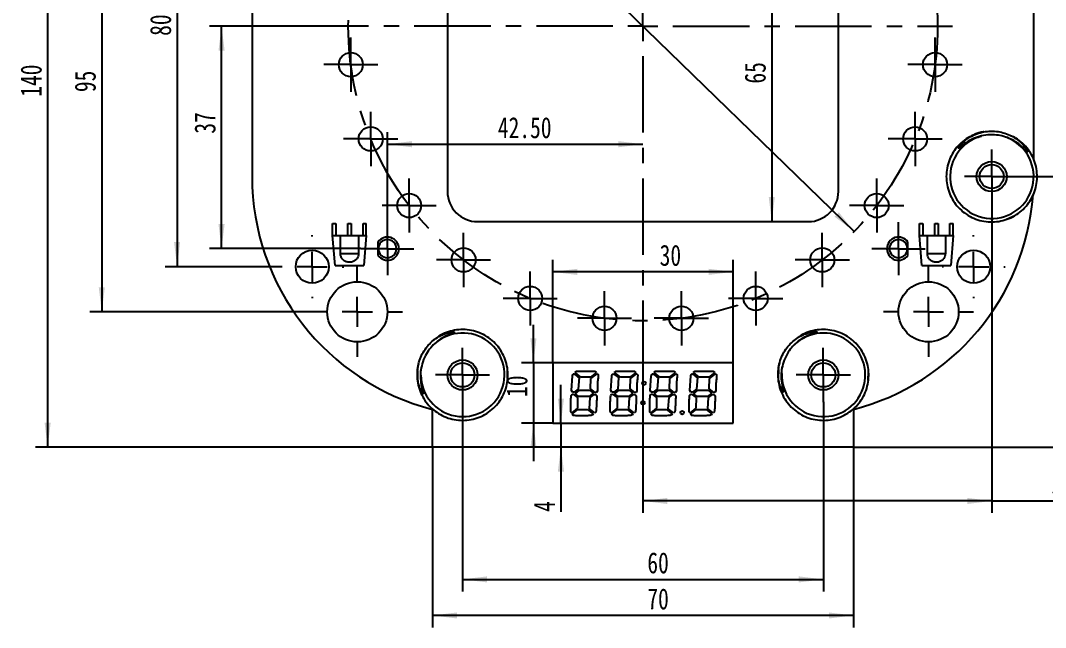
# Model space of a CAD drawing. Header units: millimetres. Extents: x 516 to 842, y 115 to 453.
# Drawn here: x 515.7 to 686.2, y 115 to 215.9 of the extents above; entities that cross this region are included whole.
import ezdxf

# ---------------------------------------------------------------- set-up
doc = ezdxf.new("R2010")
doc.units = ezdxf.units.MM
doc.linetypes.add('CENTERX2', pattern=[20.32, 12.7, -2.54, 2.54, -2.54])
doc.layers.add('中心线层', color=1, linetype='CENTERX2', lineweight=25)
doc.layers.add('标注层', color=150, linetype='Continuous', lineweight=25)
doc.styles.add('SLDTEXTSTYLE2', font='hyswlongfangsong.ttf')
doc.dimstyles.new('SLDDIMSTYLE0', dxfattribs={"dimtxt": 3.5, "dimasz": 4.08, "dimexe": 0, "dimexo": 0.0625, "dimgap": 0.875, "dimtad": 2, "dimrnd": 1e-09, "dimzin": 12, "dimdsep": 46, "dimtxsty": 'SLDTEXTSTYLE2', "dimsah": 1, "dimcen": 0, "dimadec": 0, "dimazin": 3, "dimtfac": 1, "dimtmove": 0, "dimatfit": 3, "dimfxl": 0, "dimfrac": 2, "dimtolj": 1, "dimtzin": 12, "dimarcsym": 0})
doc.dimstyles.new('SLDDIMSTYLE1', dxfattribs={"dimtxt": 3.5, "dimasz": 4.08, "dimexe": 0, "dimexo": 0.0625, "dimgap": 0.875, "dimtad": 2, "dimrnd": 1e-09, "dimzin": 12, "dimdsep": 46, "dimtxsty": 'SLDTEXTSTYLE2', "dimsah": 1, "dimcen": 0.09, "dimadec": 0, "dimazin": 3, "dimtfac": 1, "dimtofl": 0, "dimtmove": 0, "dimatfit": 3, "dimfxl": 0, "dimfrac": 2, "dimtolj": 1, "dimtzin": 12, "dimarcsym": 0})
doc.dimstyles.new('SLDDIMSTYLE2', dxfattribs={"dimtxt": 3.5, "dimasz": 4.08, "dimexe": 0, "dimexo": 0.0625, "dimgap": 0.875, "dimtad": 2, "dimrnd": 1e-09, "dimzin": 12, "dimdsep": 46, "dimtxsty": 'SLDTEXTSTYLE2', "dimsah": 1, "dimcen": 0.09, "dimadec": 0, "dimazin": 3, "dimtfac": 1, "dimtmove": 0, "dimatfit": 0, "dimfxl": 0, "dimfrac": 2, "dimtolj": 1, "dimtzin": 12, "dimarcsym": 0})
doc.dimstyles.new('SLDDIMSTYLE6', dxfattribs={"dimtxt": 3.5, "dimasz": 4.08, "dimexe": 0, "dimexo": 0.0625, "dimgap": 0.875, "dimtad": 2, "dimrnd": 1e-09, "dimzin": 4, "dimdsep": 46, "dimtxsty": 'SLDTEXTSTYLE2', "dimsah": 1, "dimcen": 0.09, "dimadec": 0, "dimazin": 1, "dimtfac": 1, "dimtofl": 0, "dimtmove": 0, "dimatfit": 3, "dimfxl": 0, "dimfrac": 2, "dimtolj": 1, "dimtzin": 12, "dimarcsym": 0})

# ---------------------------------------------------------------- blocks, each defined once
blk = doc.blocks.new('_D')
at = {"layer": '标注层'}
blk.add_line((584.06, 249.14), (654.35, 180.85), dxfattribs=at)
for points in [[(584.06, 249.14), (586.63, 245.93), (587.34, 246.66)], [(654.35, 180.85), (651.78, 184.06), (651.07, 183.33)]]:
    blk.add_solid(points, dxfattribs=at)
at = {"layer": '标注层', "char_height": 3.5, "attachment_point": 1, "rotation": 315.8322, "style": 'SLDTEXTSTYLE2'}
for s, insert in [('%%c', (601.23, 238.75)), ('98', (604.17, 235.87))]:
    blk.add_mtext(s, dxfattribs=dict(at, insert=insert))
blk = doc.blocks.new('_D_2')
at = {"layer": '标注层'}
blk.add_line((640.63, 247.5), (640.63, 182.5), dxfattribs=at)
for points in [[(640.63, 247.5), (640.13, 243.42), (641.14, 243.42)], [(640.63, 182.5), (641.14, 186.58), (640.13, 186.58)]]:
    blk.add_solid(points, dxfattribs=at)
at = {"layer": '标注层', "insert": (636.12, 205.45), "char_height": 3.5, "attachment_point": 1, "rotation": 90, "style": 'SLDTEXTSTYLE2'}
blk.add_mtext('65', dxfattribs=at)
blk = doc.blocks.new('_D_4')
at = {"layer": '标注层'}
for p, q in [((604.21, 285), (518.21, 285)), ((520.21, 285), (520.21, 145)), ((584.21, 145), (518.21, 145))]:
    blk.add_line(p, q, dxfattribs=at)
for points in [[(520.21, 285), (519.7, 280.92), (520.72, 280.92)], [(520.21, 145), (520.72, 149.08), (519.7, 149.08)]]:
    blk.add_solid(points, dxfattribs=at)
at = {"layer": '标注层', "insert": (515.7, 203.26), "char_height": 3.5, "attachment_point": 1, "rotation": 90, "style": 'SLDTEXTSTYLE2'}
blk.add_mtext('140', dxfattribs=at)
blk = doc.blocks.new('_D_11')
at = {"layer": '标注层'}
for p, q in [((564.21, 262.5), (527.21, 262.5)), ((529.21, 262.5), (529.21, 167.5)), ((564.21, 167.5), (527.21, 167.5))]:
    blk.add_line(p, q, dxfattribs=at)
for points in [[(529.21, 262.5), (528.71, 258.42), (529.72, 258.42)], [(529.21, 167.5), (529.72, 171.58), (528.71, 171.58)]]:
    blk.add_solid(points, dxfattribs=at)
at = {"layer": '标注层', "insert": (524.7, 204.03), "char_height": 3.5, "attachment_point": 1, "rotation": 90, "style": 'SLDTEXTSTYLE2'}
blk.add_mtext('95', dxfattribs=at)
blk = doc.blocks.new('_D_13')
at = {"layer": '标注层'}
for p, q in [((558.96, 255), (539.74, 255)), ((541.74, 255), (541.74, 175)), ((558.96, 175), (539.74, 175))]:
    blk.add_line(p, q, dxfattribs=at)
for points in [[(541.74, 255), (541.23, 250.92), (542.24, 250.92)], [(541.74, 175), (542.24, 179.08), (541.23, 179.08)]]:
    blk.add_solid(points, dxfattribs=at)
at = {"layer": '标注层', "insert": (537.23, 213.39), "char_height": 3.5, "attachment_point": 1, "rotation": 90, "style": 'SLDTEXTSTYLE2'}
blk.add_mtext('80', dxfattribs=at)
blk = doc.blocks.new('_D_14')
at = {"layer": '标注层'}
for p, q in [((589.21, 152.5), (589.21, 121)), ((649.21, 152.5), (649.21, 121)), ((589.21, 123), (649.21, 123))]:
    blk.add_line(p, q, dxfattribs=at)
for points in [[(589.21, 123), (593.29, 122.49), (593.29, 123.5)], [(649.21, 123), (645.13, 123.5), (645.13, 122.49)]]:
    blk.add_solid(points, dxfattribs=at)
at = {"layer": '标注层', "insert": (619.94, 127.51), "char_height": 3.5, "attachment_point": 1, "style": 'SLDTEXTSTYLE2'}
blk.add_mtext('60', dxfattribs=at)
blk = doc.blocks.new('_D_15')
at = {"layer": '标注层'}
for p, q in [((584.21, 145), (584.21, 115)), ((654.21, 145), (654.21, 115)), ((654.21, 117), (584.21, 117))]:
    blk.add_line(p, q, dxfattribs=at)
for points in [[(584.21, 117), (588.29, 116.49), (588.29, 117.5)], [(654.21, 117), (650.13, 117.5), (650.13, 116.49)]]:
    blk.add_solid(points, dxfattribs=at)
at = {"layer": '标注层', "insert": (619.94, 121.51), "char_height": 3.5, "attachment_point": 1, "style": 'SLDTEXTSTYLE2'}
blk.add_mtext('70', dxfattribs=at)
blk = doc.blocks.new('_D_16')
at = {"layer": '标注层'}
for p, q in [((681.71, 190), (701.47, 190)), ((699.47, 190), (699.47, 145)), ((654.21, 145), (701.47, 145))]:
    blk.add_line(p, q, dxfattribs=at)
for points in [[(699.47, 190), (698.96, 185.92), (699.98, 185.92)], [(699.47, 145), (699.98, 149.08), (698.96, 149.08)]]:
    blk.add_solid(points, dxfattribs=at)
at = {"layer": '标注层', "insert": (694.96, 165.35), "char_height": 3.5, "attachment_point": 1, "rotation": 90, "style": 'SLDTEXTSTYLE2'}
blk.add_mtext('45', dxfattribs=at)
blk = doc.blocks.new('_D_17')
at = {"layer": '标注层'}
for p, q in [((677.21, 185.5), (677.21, 134.04)), ((619.21, 163.5), (619.21, 134.04)), ((677.21, 136.04), (619.21, 136.04)), ((677.21, 136.04), (690.24, 136.04))]:
    blk.add_line(p, q, dxfattribs=at)
for points in [[(619.21, 136.04), (623.29, 135.53), (623.29, 136.55)], [(677.21, 136.04), (673.13, 136.55), (673.13, 135.53)]]:
    blk.add_solid(points, dxfattribs=at)
at = {"layer": '标注层', "insert": (687.17, 140.55), "char_height": 3.5, "attachment_point": 1, "style": 'SLDTEXTSTYLE2'}
blk.add_mtext('58', dxfattribs=at)
blk = doc.blocks.new('_D_18')
at = {"layer": '标注层'}
for p, q in [((604.21, 159), (604.21, 176.14)), ((634.21, 159), (634.21, 176.14)), ((634.21, 174.14), (604.21, 174.14))]:
    blk.add_line(p, q, dxfattribs=at)
for points in [[(604.21, 174.14), (608.29, 173.63), (608.29, 174.65)], [(634.21, 174.14), (630.13, 174.65), (630.13, 173.63)]]:
    blk.add_solid(points, dxfattribs=at)
at = {"layer": '标注层', "insert": (621.99, 178.65), "char_height": 3.5, "attachment_point": 1, "style": 'SLDTEXTSTYLE2'}
blk.add_mtext('30', dxfattribs=at)
blk = doc.blocks.new('_D_19')
at = {"layer": '标注层'}
for p, q in [((600.99, 159), (600.99, 165.35)), ((604.21, 159), (598.99, 159)), ((600.99, 159), (600.99, 149)), ((604.21, 149), (598.99, 149)), ((600.99, 149), (600.99, 142.65))]:
    blk.add_line(p, q, dxfattribs=at)
for points in [[(600.99, 159), (601.5, 163.08), (600.49, 163.08)], [(600.99, 149), (600.49, 144.92), (601.5, 144.92)]]:
    blk.add_solid(points, dxfattribs=at)
at = {"layer": '标注层', "insert": (596.48, 153.34), "char_height": 3.5, "attachment_point": 1, "rotation": 90, "style": 'SLDTEXTSTYLE2'}
blk.add_mtext('10', dxfattribs=at)
blk = doc.blocks.new('_D_20')
at = {"layer": '标注层'}
for p, q in [((605.57, 149), (605.57, 155.35)), ((605.57, 149), (605.57, 145)), ((605.57, 145), (605.57, 134.23))]:
    blk.add_line(p, q, dxfattribs=at)
for points in [[(605.57, 149), (606.08, 153.08), (605.06, 153.08)], [(605.57, 145), (605.06, 140.92), (606.08, 140.92)]]:
    blk.add_solid(points, dxfattribs=at)
at = {"layer": '标注层', "insert": (601.06, 134.23), "char_height": 3.5, "attachment_point": 1, "rotation": 90, "style": 'SLDTEXTSTYLE2'}
blk.add_mtext('4', dxfattribs=at)
blk = doc.blocks.new('_D_21')
at = {"layer": '标注层'}
for p, q in [((576.71, 182.42), (576.71, 197.37)), ((576.71, 195.37), (619.21, 195.37))]:
    blk.add_line(p, q, dxfattribs=at)
for points in [[(576.71, 195.37), (580.79, 194.86), (580.79, 195.88)], [(619.21, 195.37), (615.13, 195.88), (615.13, 194.86)]]:
    blk.add_solid(points, dxfattribs=at)
at = {"layer": '标注层', "insert": (595.08, 199.88), "char_height": 3.5, "attachment_point": 1, "style": 'SLDTEXTSTYLE2'}
blk.add_mtext('42.50', dxfattribs=at)
blk = doc.blocks.new('_D_22')
at = {"layer": '标注层'}
for p, q in [((567.71, 215), (547.13, 215)), ((549.13, 178), (549.13, 215)), ((572.28, 178), (547.13, 178))]:
    blk.add_line(p, q, dxfattribs=at)
for points in [[(549.13, 215), (548.62, 210.92), (549.64, 210.92)], [(549.13, 178), (549.64, 182.08), (548.62, 182.08)]]:
    blk.add_solid(points, dxfattribs=at)
at = {"layer": '标注层', "insert": (544.62, 197.12), "char_height": 3.5, "attachment_point": 1, "rotation": 90, "style": 'SLDTEXTSTYLE2'}
blk.add_mtext('37', dxfattribs=at)
blk = doc.blocks.new('SW_CENTERMARKSYMBOL_1')
at = {"layer": '中心线层', "color": 0}
for p, q in [((0, 5), (0, 7.5)), ((0, 0), (0, 2.5)), ((-5, 0), (-7.5, 0)), ((0, 0), (-2.5, 0)), ((0, 0), (0, -2.5)), ((0, 0), (2.5, 0)), ((5, 0), (7.5, 0)), ((0, -5), (0, -7.5))]:
    blk.add_line(p, q, dxfattribs=at)
blk = doc.blocks.new('SW_CENTERMARKSYMBOL_4')
at = {"layer": '中心线层', "color": 0}
for p, q in [((0, 5), (0, 7.5)), ((0, 0), (0, 2.5)), ((-5, 0), (-7.5, 0)), ((0, 0), (-2.5, 0)), ((0, 0), (0, -2.5)), ((0, 0), (2.5, 0)), ((5, 0), (7.5, 0)), ((0, -5), (0, -7.5))]:
    blk.add_line(p, q, dxfattribs=at)
blk = doc.blocks.new('SW_CENTERMARKSYMBOL_12')
at = {"layer": '中心线层', "color": 0}
for p, q in [((0, 2.5), (0, 4.5)), ((0, 0), (0, 2.5)), ((-2.5, 0), (-4.5, 0)), ((0, 0), (-2.5, 0)), ((0, 0), (0, -2.5)), ((0, 0), (2.5, 0)), ((2.5, 0), (4.5, 0)), ((0, -2.5), (0, -4.5))]:
    blk.add_line(p, q, dxfattribs=at)
blk = doc.blocks.new('SW_CENTERMARKSYMBOL_13')
at = {"layer": '中心线层', "color": 0}
for p, q in [((0, 2.5), (0, 4.5)), ((0, 0), (0, 2.5)), ((-2.5, 0), (-4.5, 0)), ((0, 0), (-2.5, 0)), ((0, 0), (0, -2.5)), ((0, 0), (2.5, 0)), ((2.5, 0), (4.5, 0)), ((0, -2.5), (0, -4.5))]:
    blk.add_line(p, q, dxfattribs=at)
blk = doc.blocks.new('SW_CENTERMARKSYMBOL_14')
at = {"layer": '中心线层', "color": 0}
for p, q in [((0, 2.5), (0, 4.5)), ((0, 0), (0, 2.5)), ((-2.5, 0), (-4.5, 0)), ((0, 0), (-2.5, 0)), ((0, 0), (0, -2.5)), ((0, 0), (2.5, 0)), ((2.5, 0), (4.5, 0)), ((0, -2.5), (0, -4.5))]:
    blk.add_line(p, q, dxfattribs=at)
blk = doc.blocks.new('SW_CENTERMARKSYMBOL_15')
at = {"layer": '中心线层', "color": 0}
for p, q in [((0, 2.5), (0, 4.5)), ((0, 0), (0, 2.5)), ((-2.5, 0), (-4.5, 0)), ((0, 0), (-2.5, 0)), ((0, 0), (0, -2.5)), ((0, 0), (2.5, 0)), ((2.5, 0), (4.5, 0)), ((0, -2.5), (0, -4.5))]:
    blk.add_line(p, q, dxfattribs=at)
blk = doc.blocks.new('SW_CENTERMARKSYMBOL_16')
at = {"layer": '中心线层', "color": 0}
for p, q in [((0, 2.5), (0, 4.5)), ((0, 0), (0, 2.5)), ((-2.5, 0), (-4.5, 0)), ((0, 0), (-2.5, 0)), ((0, 0), (0, -2.5)), ((0, 0), (2.5, 0)), ((2.5, 0), (4.5, 0)), ((0, -2.5), (0, -4.5))]:
    blk.add_line(p, q, dxfattribs=at)
blk = doc.blocks.new('SW_CENTERMARKSYMBOL_17')
at = {"layer": '中心线层', "color": 0}
for p, q in [((0, 2.5), (0, 4.5)), ((0, 0), (0, 2.5)), ((-2.5, 0), (-4.5, 0)), ((0, 0), (-2.5, 0)), ((0, 0), (0, -2.5)), ((0, 0), (2.5, 0)), ((2.5, 0), (4.5, 0)), ((0, -2.5), (0, -4.5))]:
    blk.add_line(p, q, dxfattribs=at)
blk = doc.blocks.new('SW_CENTERMARKSYMBOL_18')
at = {"layer": '中心线层', "color": 0}
for p, q in [((0, 2.5), (0, 4.5)), ((0, 0), (0, 2.5)), ((-2.5, 0), (-4.5, 0)), ((0, 0), (-2.5, 0)), ((0, 0), (0, -2.5)), ((0, 0), (2.5, 0)), ((2.5, 0), (4.5, 0)), ((0, -2.5), (0, -4.5))]:
    blk.add_line(p, q, dxfattribs=at)
blk = doc.blocks.new('SW_CENTERMARKSYMBOL_19')
at = {"layer": '中心线层', "color": 0}
for p, q in [((0, 2.5), (0, 4.5)), ((0, 0), (0, 2.5)), ((-2.5, 0), (-4.5, 0)), ((0, 0), (-2.5, 0)), ((0, 0), (0, -2.5)), ((0, 0), (2.5, 0)), ((2.5, 0), (4.5, 0)), ((0, -2.5), (0, -4.5))]:
    blk.add_line(p, q, dxfattribs=at)
blk = doc.blocks.new('SW_CENTERMARKSYMBOL_20')
at = {"layer": '中心线层', "color": 0}
for p, q in [((0, 2.5), (0, 4.5)), ((0, 0), (0, 2.5)), ((-2.5, 0), (-4.5, 0)), ((0, 0), (-2.5, 0)), ((0, 0), (0, -2.5)), ((0, 0), (2.5, 0)), ((2.5, 0), (4.5, 0)), ((0, -2.5), (0, -4.5))]:
    blk.add_line(p, q, dxfattribs=at)
blk = doc.blocks.new('SW_CENTERMARKSYMBOL_21')
at = {"layer": '中心线层', "color": 0}
for p, q in [((0, 2.5), (0, 4.5)), ((0, 0), (0, 2.5)), ((-2.5, 0), (-4.5, 0)), ((0, 0), (-2.5, 0)), ((0, 0), (0, -2.5)), ((0, 0), (2.5, 0)), ((2.5, 0), (4.5, 0)), ((0, -2.5), (0, -4.5))]:
    blk.add_line(p, q, dxfattribs=at)
blk = doc.blocks.new('SW_CENTERMARKSYMBOL_22')
at = {"layer": '中心线层', "color": 0}
for p, q in [((0, 2.5), (0, 4.5)), ((0, 0), (0, 2.5)), ((-2.5, 0), (-4.5, 0)), ((0, 0), (-2.5, 0)), ((0, 0), (0, -2.5)), ((0, 0), (2.5, 0)), ((2.5, 0), (4.5, 0)), ((0, -2.5), (0, -4.5))]:
    blk.add_line(p, q, dxfattribs=at)
blk = doc.blocks.new('SW_CENTERMARKSYMBOL_23')
at = {"layer": '中心线层', "color": 0}
for p, q in [((0, 2.5), (0, 4.5)), ((0, 0), (0, 2.5)), ((-2.5, 0), (-4.5, 0)), ((0, 0), (-2.5, 0)), ((0, 0), (0, -2.5)), ((0, 0), (2.5, 0)), ((2.5, 0), (4.5, 0)), ((0, -2.5), (0, -4.5))]:
    blk.add_line(p, q, dxfattribs=at)
blk = doc.blocks.new('SW_CENTERMARKSYMBOL_30')
at = {"layer": '中心线层', "color": 0}
for p, q in [((0, 5), (0, 5.25)), ((0, 0), (0, 2.5)), ((-5, 0), (-5.25, 0)), ((0, 0), (-2.5, 0)), ((0, 0), (0, -2.5)), ((0, 0), (2.5, 0)), ((5, 0), (5.25, 0)), ((0, -5), (0, -5.25))]:
    blk.add_line(p, q, dxfattribs=at)
blk = doc.blocks.new('SW_CENTERMARKSYMBOL_31')
at = {"layer": '中心线层', "color": 0}
for p, q in [((0, 5), (0, 5.25)), ((0, 0), (0, 2.5)), ((-5, 0), (-5.25, 0)), ((0, 0), (-2.5, 0)), ((0, 0), (0, -2.5)), ((0, 0), (2.5, 0)), ((5, 0), (5.25, 0)), ((0, -5), (0, -5.25))]:
    blk.add_line(p, q, dxfattribs=at)
blk = doc.blocks.new('SW_CENTERMARKSYMBOL_33')
at = {"layer": '中心线层', "color": 0}
for p, q in [((0, 2.5), (0, 4.5)), ((0, 0), (0, 2.5)), ((-2.5, 0), (-4.5, 0)), ((0, 0), (-2.5, 0)), ((0, 0), (0, -2.5)), ((0, 0), (2.5, 0)), ((2.5, 0), (4.5, 0)), ((0, -2.5), (0, -4.5))]:
    blk.add_line(p, q, dxfattribs=at)
blk = doc.blocks.new('SW_CENTERMARKSYMBOL_34')
at = {"layer": '中心线层', "color": 0}
for p, q in [((0, 2.5), (0, 4.5)), ((0, 0), (0, 2.5)), ((-2.5, 0), (-4.5, 0)), ((0, 0), (-2.5, 0)), ((0, 0), (0, -2.5)), ((0, 0), (2.5, 0)), ((2.5, 0), (4.5, 0)), ((0, -2.5), (0, -4.5))]:
    blk.add_line(p, q, dxfattribs=at)
blk = doc.blocks.new('SW_CENTERMARKSYMBOL_35')
at = {"layer": '中心线层', "color": 0}
for p, q in [((0, 2.5), (0, 4.5)), ((0, 0), (0, 2.5)), ((-2.5, 0), (-4.5, 0)), ((0, 0), (-2.5, 0)), ((0, 0), (0, -2.5)), ((0, 0), (2.5, 0)), ((2.5, 0), (4.5, 0)), ((0, -2.5), (0, -4.5))]:
    blk.add_line(p, q, dxfattribs=at)
blk = doc.blocks.new('SW_CENTERMARKSYMBOL_36')
at = {"layer": '中心线层', "color": 0}
for p, q in [((0, 5), (0, 51.5)), ((0, 0), (0, 2.5)), ((-5, 0), (-51.5, 0)), ((0, 0), (-2.5, 0)), ((0, 0), (0, -2.5)), ((0, 0), (2.5, 0)), ((5, 0), (51.5, 0)), ((0, -5), (0, -51.5))]:
    blk.add_line(p, q, dxfattribs=at)
blk = doc.blocks.new('SW_CENTERMARKSYMBOL_37')
at = {"layer": '中心线层', "color": 0}
for p, q in [((0, 2.5), (0, 4.425)), ((0, 0), (0, 2.5)), ((-2.5, 0), (-4.425, 0)), ((0, 0), (-2.5, 0)), ((0, 0), (0, -2.5)), ((0, 0), (2.5, 0)), ((2.5, 0), (4.425, 0)), ((0, -2.5), (0, -4.425))]:
    blk.add_line(p, q, dxfattribs=at)
blk = doc.blocks.new('SW_CENTERMARKSYMBOL_38')
at = {"layer": '中心线层', "color": 0}
for p, q in [((0, 2.5), (0, 4.425)), ((0, 0), (0, 2.5)), ((-2.5, 0), (-4.425, 0)), ((0, 0), (-2.5, 0)), ((0, 0), (0, -2.5)), ((0, 0), (2.5, 0)), ((2.5, 0), (4.425, 0)), ((0, -2.5), (0, -4.425))]:
    blk.add_line(p, q, dxfattribs=at)

msp = doc.modelspace()

# ---------------------------------------------------------------- linework, layer by layer
at = {"color": 7, "linetype": 'Continuous', "lineweight": 25}
for p, q in [((586.707, 242.496), (586.707, 187.496)), ((651.707, 187.496), (651.707, 242.496)), ((554.207, 239.996), (554.207, 189.996)), ((684.207, 192.792), (684.207, 239.996)), ((675.052, 197.212), (674.873, 197.17)), ((591.707, 182.496), (646.707, 182.496)), ((679.684, 182.885), (681.044, 183.517)), ((567.607, 180.196), (567.607, 182.196)), ((567.607, 182.196), (568.157, 182.196)), ((568.157, 182.196), (568.157, 180.196)), ((570.132, 182.196), (570.682, 182.196)), ((570.132, 180.196), (570.132, 182.196)), ((570.682, 182.196), (570.682, 180.196)), ((572.657, 180.196), (572.657, 182.196)), ((572.657, 182.196), (573.207, 182.196)), ((573.207, 180.196), (573.207, 182.196)), ((665.207, 180.196), (665.207, 182.196)), ((665.207, 182.196), (665.757, 182.196)), ((665.757, 182.196), (665.757, 180.196)), ((667.732, 182.196), (668.282, 182.196)), ((667.732, 180.196), (667.732, 182.196)), ((668.282, 182.196), (668.282, 180.196)), ((670.257, 180.196), (670.257, 182.196)), ((670.257, 182.196), (670.807, 182.196)), ((670.807, 180.196), (670.807, 182.196)), ((568.007, 175.196), (567.607, 180.196)), ((567.607, 180.196), (568.907, 180.196)), ((568.907, 177.196), (568.907, 180.196)), ((568.907, 180.196), (571.907, 180.196)), ((571.907, 180.196), (571.907, 177.196)), ((571.907, 180.196), (573.207, 180.196)), ((573.207, 180.196), (572.807, 175.196)), ((575.132, 179.103), (575.132, 176.889)), ((663.282, 176.889), (663.282, 179.103)), ((665.607, 175.196), (665.207, 180.196)), ((665.207, 180.196), (666.507, 180.196)), ((666.507, 177.196), (666.507, 180.196)), ((666.507, 180.196), (669.507, 180.196)), ((669.507, 180.196), (669.507, 177.196)), ((669.507, 180.196), (670.807, 180.196)), ((670.807, 180.196), (670.407, 175.196)), ((568.007, 175.196), (572.807, 175.196)), ((665.607, 175.196), (670.407, 175.196)), ((604.207, 158.996), (604.207, 148.996)), ((634.207, 158.996), (604.207, 158.996)), ((634.207, 148.996), (634.207, 158.996)), ((581.736, 157.944), (581.702, 157.763)), ((581.702, 157.607), (581.73, 156.108)), ((596.712, 156.384), (596.685, 157.884)), ((607.313, 154.418), (607.476, 156.844)), ((607.826, 157.116), (608.343, 156.741)), ((607.94, 157.377), (608, 157.522)), ((608.888, 156.62), (607.94, 157.377)), ((608.571, 157.651), (610.961, 157.651)), ((611.44, 157.373), (610.471, 156.62)), ((610.568, 156.431), (611.589, 157.187)), ((611.371, 157.506), (611.44, 157.373)), ((611.589, 157.187), (611.651, 157.16)), ((613.875, 154.418), (614.038, 156.844)), ((614.388, 157.116), (614.905, 156.741)), ((614.502, 157.377), (614.562, 157.522)), ((615.45, 156.62), (614.502, 157.377)), ((615.133, 157.651), (617.523, 157.651)), ((618.002, 157.373), (617.033, 156.62)), ((617.13, 156.431), (618.15, 157.187)), ((617.933, 157.506), (618.002, 157.373)), ((618.15, 157.187), (618.213, 157.16)), ((620.437, 154.418), (620.6, 156.844)), ((620.95, 157.116), (621.467, 156.741)), ((621.064, 157.377), (621.124, 157.522)), ((622.012, 156.62), (621.064, 157.377)), ((621.695, 157.651), (624.085, 157.651)), ((624.564, 157.373), (623.595, 156.62)), ((623.692, 156.431), (624.712, 157.187)), ((624.495, 157.506), (624.564, 157.373)), ((624.712, 157.187), (624.775, 157.16)), ((626.999, 154.418), (627.162, 156.844)), ((627.512, 157.116), (628.029, 156.741)), ((627.626, 157.377), (627.686, 157.522)), ((628.574, 156.62), (627.626, 157.377)), ((628.256, 157.651), (630.647, 157.651)), ((631.126, 157.373), (630.157, 156.62)), ((630.254, 156.431), (631.274, 157.187)), ((631.057, 157.506), (631.126, 157.373)), ((631.274, 157.187), (631.337, 157.16)), ((641.732, 157.907), (641.7, 156.407)), ((641.78, 158.242), (641.739, 158.063)), ((656.682, 156.085), (656.714, 157.584)), ((608.343, 156.741), (608.603, 156.546)), ((608.603, 156.546), (608.448, 154.651)), ((610.471, 156.62), (608.888, 156.62)), ((610.512, 154.674), (610.568, 156.431)), ((611.647, 155.593), (611.647, 154.342)), ((614.905, 156.741), (615.165, 156.546)), ((615.165, 156.546), (615.01, 154.651)), ((617.033, 156.62), (615.45, 156.62)), ((617.074, 154.674), (617.13, 156.431)), ((618.209, 155.593), (618.209, 154.342)), ((621.467, 156.741), (621.727, 156.546)), ((621.727, 156.546), (621.572, 154.651)), ((623.595, 156.62), (622.012, 156.62)), ((623.636, 154.674), (623.692, 156.431)), ((624.77, 155.593), (624.77, 154.342)), ((628.029, 156.741), (628.289, 156.546)), ((628.289, 156.546), (628.134, 154.651)), ((630.157, 156.62), (628.574, 156.62)), ((630.197, 154.674), (630.254, 156.431)), ((631.332, 155.593), (631.332, 154.342)), ((607.284, 153.552), (607.425, 153.792)), ((607.478, 154.113), (607.313, 154.418)), ((607.425, 153.792), (607.608, 153.797)), ((607.79, 154.135), (607.478, 154.113)), ((607.608, 153.797), (608.353, 153.22)), ((608.448, 154.651), (607.79, 154.135)), ((607.945, 153.882), (608.669, 154.453)), ((608.538, 153.421), (607.945, 153.882)), ((610.252, 153.421), (608.538, 153.421)), ((608.669, 154.453), (610.362, 154.453)), ((610.976, 153.95), (610.252, 153.421)), ((610.362, 154.453), (610.976, 153.95)), ((610.423, 153.238), (611.084, 153.755)), ((611.289, 154.081), (610.512, 154.674)), ((611.084, 153.755), (611.369, 153.771)), ((611.502, 154.092), (611.289, 154.081)), ((611.369, 153.771), (611.535, 153.515)), ((611.647, 154.342), (611.502, 154.092)), ((613.846, 153.552), (613.986, 153.792)), ((614.04, 154.113), (613.875, 154.418)), ((613.986, 153.792), (614.17, 153.797)), ((614.352, 154.135), (614.04, 154.113)), ((614.17, 153.797), (614.915, 153.22)), ((615.01, 154.651), (614.352, 154.135)), ((614.507, 153.882), (615.231, 154.453)), ((615.1, 153.421), (614.507, 153.882)), ((616.814, 153.421), (615.1, 153.421)), ((615.231, 154.453), (616.924, 154.453)), ((617.538, 153.95), (616.814, 153.421)), ((616.924, 154.453), (617.538, 153.95)), ((616.985, 153.238), (617.646, 153.755)), ((617.851, 154.081), (617.074, 154.674)), ((617.646, 153.755), (617.931, 153.771)), ((618.063, 154.092), (617.851, 154.081)), ((617.931, 153.771), (618.097, 153.515)), ((618.209, 154.342), (618.063, 154.092)), ((620.408, 153.552), (620.548, 153.792)), ((620.602, 154.113), (620.437, 154.418)), ((620.548, 153.792), (620.732, 153.797)), ((620.914, 154.135), (620.602, 154.113)), ((620.732, 153.797), (621.477, 153.22)), ((621.572, 154.651), (620.914, 154.135)), ((621.069, 153.882), (621.793, 154.453)), ((621.662, 153.421), (621.069, 153.882)), ((623.376, 153.421), (621.662, 153.421)), ((621.793, 154.453), (623.486, 154.453)), ((624.1, 153.95), (623.376, 153.421)), ((623.486, 154.453), (624.1, 153.95)), ((623.547, 153.238), (624.208, 153.755)), ((624.413, 154.081), (623.636, 154.674)), ((624.208, 153.755), (624.493, 153.771)), ((624.625, 154.092), (624.413, 154.081)), ((624.493, 153.771), (624.659, 153.515)), ((624.77, 154.342), (624.625, 154.092)), ((626.97, 153.552), (627.11, 153.792)), ((627.163, 154.113), (626.999, 154.418)), ((627.11, 153.792), (627.294, 153.797)), ((627.476, 154.135), (627.163, 154.113)), ((627.294, 153.797), (628.039, 153.22)), ((628.134, 154.651), (627.476, 154.135)), ((627.631, 153.882), (628.355, 154.453)), ((628.224, 153.421), (627.631, 153.882)), ((629.938, 153.421), (628.224, 153.421)), ((628.355, 154.453), (630.047, 154.453)), ((630.662, 153.95), (629.938, 153.421)), ((630.047, 154.453), (630.662, 153.95)), ((630.109, 153.238), (630.77, 153.755)), ((630.974, 154.081), (630.197, 154.674)), ((630.77, 153.755), (631.055, 153.771)), ((631.187, 154.092), (630.974, 154.081)), ((631.055, 153.771), (631.221, 153.515)), ((631.332, 154.342), (631.187, 154.092)), ((607.21, 151.185), (607.21, 152.361)), ((608.353, 153.22), (608.345, 151.458)), ((610.305, 151.334), (610.423, 153.238)), ((613.772, 151.185), (613.772, 152.361)), ((614.915, 153.22), (614.907, 151.458)), ((616.867, 151.334), (616.985, 153.238)), ((620.334, 151.185), (620.334, 152.361)), ((621.477, 153.22), (621.469, 151.458)), ((623.429, 151.334), (623.547, 153.238)), ((626.896, 151.185), (626.896, 152.361)), ((628.039, 153.22), (628.031, 151.458)), ((629.991, 151.334), (630.109, 153.238)), ((584.207, 144.996), (584.207, 151.266)), ((607.394, 150.686), (607.273, 150.756)), ((608.345, 151.458), (607.394, 150.686)), ((607.423, 150.536), (608.401, 151.255)), ((607.526, 150.337), (607.423, 150.536)), ((610.018, 150.223), (608.06, 150.223)), ((608.401, 151.255), (610.012, 151.255)), ((610.012, 151.255), (610.953, 150.505)), ((611.182, 150.718), (610.305, 151.334)), ((610.953, 150.505), (610.845, 150.316)), ((611.356, 150.827), (611.182, 150.718)), ((613.956, 150.686), (613.835, 150.756)), ((614.907, 151.458), (613.956, 150.686)), ((613.985, 150.536), (614.963, 151.255)), ((614.088, 150.337), (613.985, 150.536)), ((616.58, 150.223), (614.622, 150.223)), ((614.963, 151.255), (616.574, 151.255)), ((616.574, 151.255), (617.515, 150.505)), ((617.744, 150.718), (616.867, 151.334)), ((617.515, 150.505), (617.407, 150.316)), ((617.918, 150.827), (617.744, 150.718)), ((620.518, 150.686), (620.397, 150.756)), ((621.469, 151.458), (620.518, 150.686)), ((620.547, 150.536), (621.525, 151.255)), ((620.65, 150.337), (620.547, 150.536)), ((623.142, 150.223), (621.184, 150.223)), ((621.525, 151.255), (623.136, 151.255)), ((623.136, 151.255), (624.077, 150.505)), ((624.306, 150.718), (623.429, 151.334)), ((624.077, 150.505), (623.969, 150.316)), ((624.48, 150.827), (624.306, 150.718)), ((627.08, 150.686), (626.959, 150.756)), ((628.031, 151.458), (627.08, 150.686)), ((627.109, 150.536), (628.087, 151.255)), ((627.212, 150.337), (627.109, 150.536)), ((629.704, 150.223), (627.745, 150.223)), ((628.087, 151.255), (629.698, 151.255)), ((629.698, 151.255), (630.639, 150.505)), ((630.868, 150.718), (629.991, 151.334)), ((630.639, 150.505), (630.531, 150.316)), ((631.042, 150.827), (630.868, 150.718)), ((654.207, 151.266), (654.207, 144.996)), ((604.207, 148.996), (634.207, 148.996)), ((654.207, 144.996), (584.207, 144.996))]:
    msp.add_line(p, q, dxfattribs=at)
for centre, radius in [((570.626, 208.6), 2), ((667.788, 208.6), 2), ((573.937, 196.244), 2), ((664.477, 196.244), 2), ((677.207, 189.996), 2.5), ((677.207, 189.996), 2), ((580.333, 185.167), 2), ((658.081, 185.167), 2), ((564.207, 174.996), 2.75), ((589.378, 176.122), 2), ((649.036, 176.122), 2), ((674.207, 174.996), 2.75), ((571.707, 167.496), 5), ((666.707, 167.496), 5), ((600.456, 169.726), 2), ((637.959, 169.726), 2), ((612.811, 166.415), 2), ((625.603, 166.415), 2), ((589.207, 156.996), 2.5), ((589.207, 156.996), 2), ((649.207, 156.996), 2.5), ((649.207, 156.996), 2), ((619.364, 155.612), 0.3), ((619.198, 152.361), 0.3), ((625.736, 150.729), 0.3)]:
    msp.add_circle(centre, radius, dxfattribs=at)
for centre, radius, start, end in [((677.24, 189.975), 6.953, 114.25817, 70.63747), ((594.207, 189.996), 40, 180, 255.52249), ((591.707, 187.496), 5, 180, 270), ((646.707, 187.496), 5, 270, 0), ((644.207, 189.996), 40, 284.47751, 355.6441), ((570.407, 262.709), 82.527, 268.95854, 271.04146), ((576.707, 177.996), 1.925, 215.0968, 144.9032), ((576.707, 177.996), 1.5, 0, 180), ((661.707, 177.996), 1.925, 35.0968, 324.9032), ((661.707, 177.996), 1.5, 0, 180), ((668.007, 262.709), 82.527, 268.95854, 271.04146), ((576.707, 177.996), 1.5, 180, 0), ((661.707, 177.996), 1.5, 180, 0), ((570.407, 259.709), 82.527, 268.95854, 271.04146), ((668.007, 259.709), 82.527, 268.95854, 271.04146), ((589.24, 157.018), 6.953, 180.39946, 136.77881), ((649.241, 157.016), 6.953, 178.10664, 134.48597)]:
    msp.add_arc(centre, radius, start, end, dxfattribs=at)
for points, knots in [([(674.138, 196.862), (673.938, 196.779), (673.318, 196.522), (672.388, 195.852), (671.394, 194.884), (670.595, 193.728), (670.017, 192.439), (669.688, 191.06), (669.622, 189.645), (669.818, 188.244), (670.272, 186.901), (670.968, 185.667), (671.879, 184.585), (672.975, 183.69), (674.222, 183.013), (675.569, 182.581), (676.972, 182.405), (678.387, 182.494), (679.759, 182.844), (681.042, 183.441), (682.193, 184.267), (683.17, 185.294), (683.939, 186.482), (684.475, 187.793), (684.758, 189.183), (684.777, 190.599), (684.534, 191.993), (684.035, 193.319), (683.3, 194.532), (682.349, 195.574), (681.403, 196.334), (680.735, 196.645), (680.493, 196.757)], [0, 0, 0, 0, 0.0158521, 0.0492976, 0.0834072, 0.1176003, 0.1519427, 0.1867174, 0.221317, 0.2555069, 0.2901854, 0.3249098, 0.3591317, 0.3936295, 0.4283969, 0.4628292, 0.4970972, 0.5318418, 0.5664732, 0.6006513, 0.6352953, 0.670051, 0.7043312, 0.738793, 0.7735814, 0.8080866, 0.8423244, 0.8770563, 0.9117249, 0.9459019, 0.9804917, 1, 1, 1, 1]), ([(671.711, 194.724), (671.712, 194.723), (671.716, 194.72), (671.724, 194.719), (671.746, 194.723), (671.818, 194.761), (671.926, 194.845), (672.209, 195.072), (672.809, 195.554), (673.825, 196.186), (675.151, 196.707), (676.57, 196.967), (677.94, 196.949), (679.234, 196.691), (680.395, 196.248), (681.478, 195.614), (682.289, 194.945), (682.793, 194.436), (683.019, 194.209), (683.103, 194.137), (683.133, 194.116), (683.15, 194.107), (683.163, 194.102), (683.173, 194.101), (683.178, 194.102), (683.183, 194.105), (683.186, 194.11), (683.19, 194.121), (683.188, 194.156), (683.143, 194.284), (682.885, 194.756), (682.324, 195.446), (681.447, 196.208), (680.482, 196.8), (679.419, 197.235), (678.286, 197.499), (677.095, 197.578), (675.895, 197.456), (674.719, 197.13), (673.713, 196.656), (672.961, 196.147), (672.485, 195.737), (672.191, 195.437), (672.007, 195.224), (671.89, 195.073), (671.817, 194.967), (671.77, 194.893), (671.741, 194.842), (671.723, 194.805), (671.713, 194.78), (671.707, 194.76), (671.704, 194.745), (671.705, 194.734), (671.707, 194.727), (671.71, 194.725), (671.711, 194.724)], [0, 0, 0, 0, 0.0001969, 0.0004526, 0.0009314, 0.002663, 0.0095209, 0.0163449, 0.0436425, 0.0962971, 0.1506165, 0.2033394, 0.2580996, 0.3041008, 0.3514302, 0.3976615, 0.4450593, 0.4695018, 0.4785239, 0.4811331, 0.4819717, 0.4826127, 0.4832778, 0.4835101, 0.4837446, 0.4839205, 0.4840958, 0.4843907, 0.4851501, 0.4880451, 0.4995429, 0.5456474, 0.58736, 0.6302493, 0.6727289, 0.7163257, 0.7609202, 0.8067864, 0.8517044, 0.8979616, 0.9315091, 0.9538335, 0.9687673, 0.9788254, 0.9856245, 0.9902283, 0.9933492, 0.9954689, 0.9969131, 0.9979025, 0.9985864, 0.9992871, 0.9995741, 0.9998644, 1, 1, 1, 1]), ([(673.424, 195.811), (673.748, 196.01), (674.41, 196.417), (675.158, 196.626), (675.539, 196.733)], [0, 0, 0, 0, 0.49024329, 1, 1, 1, 1]), ([(675.893, 197.421), (675.856, 197.418), (675.352, 197.372), (674.71, 197.171), (674.163, 196.884), (674.032, 196.815)], [0, 0, 0, 0, 0.0559635, 0.7727303, 1, 1, 1, 1]), ([(571.907, 177.196), (571.891, 177.031), (571.859, 176.702), (571.606, 176.264), (571.235, 175.931), (570.812, 175.757), (570.426, 175.716), (570.038, 175.751), (569.62, 175.905), (569.233, 176.233), (568.961, 176.679), (568.926, 177.02), (568.907, 177.196)], [0, 0, 0, 0, 0.1056412, 0.2112809, 0.3169616, 0.42285, 0.5000558, 0.5648209, 0.6733188, 0.7811102, 0.887078, 1, 1, 1, 1]), ([(669.507, 177.196), (669.491, 177.031), (669.459, 176.702), (669.206, 176.264), (668.835, 175.931), (668.412, 175.757), (668.026, 175.716), (667.638, 175.751), (667.22, 175.905), (666.833, 176.233), (666.561, 176.679), (666.526, 177.02), (666.507, 177.196)], [0, 0, 0, 0, 0.10564124, 0.21128093, 0.31696105, 0.42285012, 0.500056, 0.5648203, 0.6733182, 0.78111024, 0.88707798, 1, 1, 1, 1]), ([(581.686, 156.966), (581.681, 156.75), (581.666, 156.079), (581.902, 154.957), (582.386, 153.656), (583.119, 152.458), (584.064, 151.408), (585.193, 150.549), (586.46, 149.916), (587.821, 149.53), (589.232, 149.401), (590.642, 149.539), (592, 149.935), (593.262, 150.575), (594.386, 151.441), (595.326, 152.498), (596.054, 153.711), (596.546, 155.041), (596.78, 156.437), (596.753, 157.852), (596.463, 159.238), (595.919, 160.548), (595.143, 161.731), (594.162, 162.751), (593.004, 163.573), (591.717, 164.163), (590.344, 164.504), (588.93, 164.585), (587.523, 164.402), (586.186, 163.954), (585.108, 163.397), (584.553, 162.911), (584.353, 162.736)], [0, 0, 0, 0, 0.015852, 0.0492975, 0.0834072, 0.1176003, 0.1519426, 0.1867174, 0.2213169, 0.2555069, 0.2901853, 0.3249098, 0.3591316, 0.3936294, 0.4283968, 0.4628292, 0.4970972, 0.5318416, 0.5664732, 0.6006512, 0.6352954, 0.670051, 0.7043312, 0.7387929, 0.7735814, 0.8080865, 0.8423245, 0.8770562, 0.9117249, 0.9459019, 0.9804916, 1, 1, 1, 1]), ([(582.66, 153.882), (582.662, 153.882), (582.665, 153.885), (582.669, 153.892), (582.675, 153.913), (582.669, 153.995), (582.636, 154.127), (582.543, 154.478), (582.345, 155.222), (582.178, 156.407), (582.238, 157.83), (582.574, 159.233), (583.145, 160.479), (583.904, 161.557), (584.779, 162.44), (585.797, 163.174), (586.736, 163.645), (587.406, 163.901), (587.705, 164.015), (587.805, 164.063), (587.836, 164.082), (587.851, 164.094), (587.861, 164.103), (587.866, 164.112), (587.867, 164.118), (587.866, 164.123), (587.863, 164.128), (587.855, 164.135), (587.821, 164.148), (587.686, 164.159), (587.151, 164.114), (586.293, 163.88), (585.24, 163.386), (584.309, 162.743), (583.481, 161.947), (582.782, 161.017), (582.228, 159.96), (581.854, 158.813), (581.676, 157.606), (581.703, 156.495), (581.865, 155.601), (582.047, 154.999), (582.202, 154.609), (582.323, 154.354), (582.413, 154.187), (582.48, 154.077), (582.529, 154.004), (582.564, 153.957), (582.591, 153.926), (582.61, 153.906), (582.626, 153.893), (582.638, 153.884), (582.649, 153.88), (582.655, 153.88), (582.659, 153.881), (582.66, 153.882)], [0, 0, 0, 0, 0.000197, 0.0004527, 0.0009314, 0.002663, 0.009521, 0.016345, 0.0436426, 0.0962972, 0.1506167, 0.2033395, 0.2580997, 0.3041009, 0.3514302, 0.3976616, 0.4450594, 0.4695018, 0.4785239, 0.4811332, 0.4819717, 0.4826128, 0.4832779, 0.4835102, 0.4837446, 0.4839204, 0.4840958, 0.4843907, 0.4851501, 0.4880451, 0.4995429, 0.5456474, 0.58736, 0.6302493, 0.6727291, 0.7163258, 0.7609202, 0.8067865, 0.8517044, 0.8979617, 0.9315091, 0.9538337, 0.9687675, 0.9788256, 0.9856246, 0.9902283, 0.9933493, 0.995469, 0.9969133, 0.9979025, 0.9985864, 0.9992872, 0.9995742, 0.9998646, 1, 1, 1, 1]), ([(641.691, 157.267), (641.678, 157.051), (641.635, 156.381), (641.826, 155.251), (642.257, 153.932), (642.943, 152.705), (643.845, 151.619), (644.938, 150.715), (646.179, 150.032), (647.523, 149.591), (648.928, 149.407), (650.343, 149.487), (651.716, 149.829), (653.002, 150.418), (654.159, 151.238), (655.141, 152.257), (655.917, 153.44), (656.461, 154.749), (656.752, 156.135), (656.781, 157.549), (656.547, 158.946), (656.056, 160.276), (655.328, 161.49), (654.388, 162.549), (653.264, 163.416), (652.002, 164.056), (650.644, 164.453), (649.233, 164.59), (647.821, 164.464), (646.466, 164.07), (645.367, 163.556), (644.794, 163.093), (644.587, 162.926)], [0, 0, 0, 0, 0.0158521, 0.0492976, 0.0834072, 0.1176004, 0.1519427, 0.1867174, 0.2213171, 0.2555069, 0.2901854, 0.3249099, 0.3591317, 0.3936295, 0.4283969, 0.4628292, 0.4970973, 0.5318417, 0.5664732, 0.6006513, 0.6352954, 0.670051, 0.7043312, 0.7387929, 0.7735814, 0.8080866, 0.8423245, 0.8770563, 0.9117249, 0.9459019, 0.9804916, 1, 1, 1, 1]), ([(642.541, 154.146), (642.542, 154.147), (642.546, 154.149), (642.551, 154.156), (642.557, 154.177), (642.554, 154.259), (642.527, 154.392), (642.448, 154.747), (642.28, 155.498), (642.16, 156.688), (642.277, 158.108), (642.669, 159.497), (643.289, 160.719), (644.09, 161.766), (645, 162.613), (646.047, 163.305), (647.004, 163.739), (647.684, 163.967), (647.987, 164.069), (648.089, 164.114), (648.12, 164.131), (648.136, 164.142), (648.146, 164.151), (648.151, 164.16), (648.153, 164.166), (648.152, 164.171), (648.149, 164.176), (648.141, 164.184), (648.109, 164.198), (647.974, 164.215), (647.437, 164.191), (646.571, 163.991), (645.499, 163.54), (644.543, 162.934), (643.684, 162.172), (642.948, 161.271), (642.352, 160.237), (641.932, 159.106), (641.706, 157.907), (641.689, 156.795), (641.815, 155.896), (641.973, 155.287), (642.112, 154.891), (642.223, 154.632), (642.306, 154.461), (642.369, 154.348), (642.415, 154.274), (642.448, 154.225), (642.473, 154.193), (642.491, 154.173), (642.507, 154.158), (642.519, 154.149), (642.529, 154.145), (642.536, 154.144), (642.54, 154.146), (642.541, 154.146)], [0, 0, 0, 0, 0.000197, 0.0004527, 0.0009314, 0.002663, 0.0095209, 0.0163449, 0.0436425, 0.0962972, 0.1506166, 0.2033395, 0.2580997, 0.3041009, 0.3514301, 0.3976615, 0.4450593, 0.4695018, 0.478524, 0.4811332, 0.4819717, 0.4826127, 0.4832779, 0.4835101, 0.4837445, 0.4839205, 0.4840959, 0.4843908, 0.4851502, 0.4880451, 0.4995429, 0.5456474, 0.5873601, 0.6302494, 0.672729, 0.7163257, 0.7609201, 0.8067865, 0.8517045, 0.8979616, 0.9315092, 0.9538336, 0.9687674, 0.9788255, 0.9856246, 0.9902283, 0.9933493, 0.9954691, 0.9969132, 0.9979025, 0.9985864, 0.9992872, 0.9995742, 0.9998645, 1, 1, 1, 1]), ([(581.885, 158.797), (581.873, 158.762), (581.711, 158.283), (581.635, 157.615), (581.677, 156.998), (581.687, 156.85)], [0, 0, 0, 0, 0.0559636, 0.7727296, 1, 1, 1, 1]), ([(641.963, 159.088), (641.95, 159.054), (641.769, 158.581), (641.666, 157.917), (641.683, 157.299), (641.687, 157.151)], [0, 0, 0, 0, 0.0559633, 0.7727299, 1, 1, 1, 1]), ([(582.359, 155.888), (582.308, 156.265), (582.203, 157.035), (582.314, 157.803), (582.371, 158.195)], [0, 0, 0, 0, 0.4902427, 1, 1, 1, 1]), ([(607.476, 156.844), (607.486, 156.897), (607.503, 156.992), (607.563, 157.067), (607.589, 157.1)], [0, 0, 0, 0, 0.5591844, 1, 1, 1, 1]), ([(607.589, 157.1), (607.608, 157.118), (607.642, 157.151), (607.688, 157.157), (607.708, 157.16)], [0, 0, 0, 0, 0.5590535, 1, 1, 1, 1]), ([(607.708, 157.16), (607.732, 157.156), (607.774, 157.15), (607.81, 157.126), (607.826, 157.116)], [0, 0, 0, 0, 0.5579139, 1, 1, 1, 1]), ([(608, 157.522), (608.044, 157.557), (608.133, 157.628), (608.339, 157.644), (608.483, 157.649), (608.571, 157.651)], [0, 0, 0, 0, 0.27431518, 0.55649262, 1, 1, 1, 1]), ([(610.961, 157.651), (611.046, 157.648), (611.164, 157.644), (611.31, 157.587), (611.351, 157.533), (611.371, 157.506)], [0, 0, 0, 0, 0.55936181, 0.78063819, 1, 1, 1, 1]), ([(611.78, 156.828), (611.758, 156.597), (611.719, 156.185), (611.669, 155.774), (611.647, 155.593)], [0, 0, 0, 0, 0.55995098, 1, 1, 1, 1]), ([(611.651, 157.16), (611.68, 157.139), (611.738, 157.097), (611.775, 156.972), (611.778, 156.882), (611.78, 156.828)], [0, 0, 0, 0, 0.2777732, 0.5595451, 1, 1, 1, 1]), ([(614.038, 156.844), (614.048, 156.897), (614.065, 156.992), (614.125, 157.067), (614.151, 157.1)], [0, 0, 0, 0, 0.5591844, 1, 1, 1, 1]), ([(614.151, 157.1), (614.17, 157.118), (614.204, 157.151), (614.25, 157.157), (614.27, 157.16)], [0, 0, 0, 0, 0.5590523, 1, 1, 1, 1]), ([(614.27, 157.16), (614.294, 157.156), (614.336, 157.15), (614.372, 157.126), (614.388, 157.116)], [0, 0, 0, 0, 0.5579157, 1, 1, 1, 1]), ([(614.562, 157.522), (614.606, 157.557), (614.695, 157.628), (614.901, 157.644), (615.045, 157.649), (615.133, 157.651)], [0, 0, 0, 0, 0.2743161, 0.5564938, 1, 1, 1, 1]), ([(617.523, 157.651), (617.608, 157.648), (617.726, 157.644), (617.872, 157.587), (617.913, 157.533), (617.933, 157.506)], [0, 0, 0, 0, 0.5593627, 0.7806379, 1, 1, 1, 1]), ([(618.342, 156.828), (618.32, 156.597), (618.28, 156.185), (618.23, 155.774), (618.209, 155.593)], [0, 0, 0, 0, 0.559951, 1, 1, 1, 1]), ([(618.213, 157.16), (618.242, 157.139), (618.3, 157.097), (618.337, 156.972), (618.34, 156.882), (618.342, 156.828)], [0, 0, 0, 0, 0.2777733, 0.5595453, 1, 1, 1, 1]), ([(620.6, 156.844), (620.61, 156.897), (620.627, 156.992), (620.686, 157.067), (620.713, 157.1)], [0, 0, 0, 0, 0.5591847, 1, 1, 1, 1]), ([(620.713, 157.1), (620.732, 157.118), (620.766, 157.151), (620.812, 157.157), (620.832, 157.16)], [0, 0, 0, 0, 0.5590529, 1, 1, 1, 1]), ([(620.832, 157.16), (620.856, 157.156), (620.898, 157.15), (620.934, 157.126), (620.95, 157.116)], [0, 0, 0, 0, 0.557914, 1, 1, 1, 1]), ([(621.124, 157.522), (621.168, 157.557), (621.257, 157.628), (621.463, 157.644), (621.607, 157.649), (621.695, 157.651)], [0, 0, 0, 0, 0.274316, 0.5564936, 1, 1, 1, 1]), ([(624.085, 157.651), (624.17, 157.648), (624.288, 157.644), (624.434, 157.587), (624.474, 157.533), (624.495, 157.506)], [0, 0, 0, 0, 0.5593624, 0.7806377, 1, 1, 1, 1]), ([(624.904, 156.828), (624.882, 156.597), (624.842, 156.185), (624.792, 155.774), (624.77, 155.593)], [0, 0, 0, 0, 0.55995093, 1, 1, 1, 1]), ([(624.775, 157.16), (624.804, 157.139), (624.862, 157.097), (624.898, 156.972), (624.902, 156.882), (624.904, 156.828)], [0, 0, 0, 0, 0.2777731, 0.5595454, 1, 1, 1, 1]), ([(627.162, 156.844), (627.171, 156.897), (627.189, 156.992), (627.248, 157.067), (627.275, 157.1)], [0, 0, 0, 0, 0.5591844, 1, 1, 1, 1]), ([(627.275, 157.1), (627.294, 157.118), (627.327, 157.151), (627.374, 157.157), (627.394, 157.16)], [0, 0, 0, 0, 0.5590535, 1, 1, 1, 1]), ([(627.394, 157.16), (627.418, 157.156), (627.46, 157.15), (627.496, 157.126), (627.512, 157.116)], [0, 0, 0, 0, 0.5579175, 1, 1, 1, 1]), ([(627.686, 157.522), (627.73, 157.557), (627.819, 157.628), (628.025, 157.644), (628.169, 157.649), (628.256, 157.651)], [0, 0, 0, 0, 0.2743156, 0.5564935, 1, 1, 1, 1]), ([(630.647, 157.651), (630.732, 157.648), (630.85, 157.644), (630.995, 157.587), (631.036, 157.533), (631.057, 157.506)], [0, 0, 0, 0, 0.55936181, 0.78063819, 1, 1, 1, 1]), ([(631.466, 156.828), (631.444, 156.597), (631.404, 156.185), (631.354, 155.774), (631.332, 155.593)], [0, 0, 0, 0, 0.559951, 1, 1, 1, 1]), ([(631.337, 157.16), (631.366, 157.139), (631.424, 157.097), (631.46, 156.972), (631.464, 156.882), (631.466, 156.828)], [0, 0, 0, 0, 0.27777319, 0.55954506, 1, 1, 1, 1]), ([(642.32, 156.163), (642.284, 156.542), (642.211, 157.315), (642.352, 158.078), (642.424, 158.468)], [0, 0, 0, 0, 0.4902431, 1, 1, 1, 1]), ([(607.21, 152.361), (607.22, 152.583), (607.237, 152.981), (607.27, 153.377), (607.284, 153.552)], [0, 0, 0, 0, 0.5601277, 1, 1, 1, 1]), ([(611.535, 153.515), (611.531, 153.298), (611.522, 152.864), (611.494, 152.26), (611.475, 151.702), (611.452, 151.362), (611.44, 151.192)], [0, 0, 0, 0, 0.2799766, 0.5600209, 0.780054, 1, 1, 1, 1]), ([(613.772, 152.361), (613.782, 152.583), (613.799, 152.981), (613.832, 153.377), (613.846, 153.552)], [0, 0, 0, 0, 0.5601277, 1, 1, 1, 1]), ([(618.097, 153.515), (618.093, 153.298), (618.084, 152.864), (618.056, 152.26), (618.037, 151.702), (618.014, 151.362), (618.002, 151.192)], [0, 0, 0, 0, 0.2799766, 0.5600209, 0.780054, 1, 1, 1, 1]), ([(620.334, 152.361), (620.344, 152.583), (620.361, 152.981), (620.394, 153.377), (620.408, 153.552)], [0, 0, 0, 0, 0.5601277, 1, 1, 1, 1]), ([(624.659, 153.515), (624.655, 153.298), (624.646, 152.864), (624.618, 152.26), (624.599, 151.702), (624.576, 151.362), (624.564, 151.192)], [0, 0, 0, 0, 0.2799766, 0.5600209, 0.780054, 1, 1, 1, 1]), ([(626.896, 152.361), (626.906, 152.583), (626.923, 152.981), (626.956, 153.377), (626.97, 153.552)], [0, 0, 0, 0, 0.5601277, 1, 1, 1, 1]), ([(631.221, 153.515), (631.217, 153.298), (631.208, 152.864), (631.18, 152.26), (631.161, 151.702), (631.138, 151.362), (631.126, 151.192)], [0, 0, 0, 0, 0.2799766, 0.5600209, 0.780054, 1, 1, 1, 1]), ([(607.273, 150.756), (607.255, 150.793), (607.219, 150.868), (607.213, 151.016), (607.211, 151.121), (607.21, 151.185)], [0, 0, 0, 0, 0.27653252, 0.55858909, 1, 1, 1, 1]), ([(608.06, 150.223), (607.956, 150.226), (607.811, 150.23), (607.622, 150.259), (607.558, 150.311), (607.526, 150.337)], [0, 0, 0, 0, 0.5625943, 0.7835977, 1, 1, 1, 1]), ([(610.845, 150.316), (610.771, 150.292), (610.622, 150.243), (610.342, 150.228), (610.141, 150.225), (610.018, 150.223)], [0, 0, 0, 0, 0.2786741, 0.5591704, 1, 1, 1, 1]), ([(611.44, 151.192), (611.435, 151.121), (611.425, 150.995), (611.377, 150.879), (611.356, 150.827)], [0, 0, 0, 0, 0.5593334, 1, 1, 1, 1]), ([(613.835, 150.756), (613.817, 150.793), (613.781, 150.868), (613.775, 151.016), (613.773, 151.121), (613.772, 151.185)], [0, 0, 0, 0, 0.2765322, 0.558589, 1, 1, 1, 1]), ([(614.622, 150.223), (614.518, 150.226), (614.373, 150.23), (614.184, 150.259), (614.12, 150.311), (614.088, 150.337)], [0, 0, 0, 0, 0.5625943, 0.7835977, 1, 1, 1, 1]), ([(617.407, 150.316), (617.333, 150.292), (617.184, 150.243), (616.904, 150.228), (616.703, 150.225), (616.58, 150.223)], [0, 0, 0, 0, 0.27867422, 0.55917074, 1, 1, 1, 1]), ([(618.002, 151.192), (617.997, 151.121), (617.987, 150.995), (617.939, 150.879), (617.918, 150.827)], [0, 0, 0, 0, 0.5593332, 1, 1, 1, 1]), ([(620.397, 150.756), (620.379, 150.793), (620.343, 150.868), (620.337, 151.016), (620.335, 151.121), (620.334, 151.185)], [0, 0, 0, 0, 0.27653229, 0.55858903, 1, 1, 1, 1]), ([(621.184, 150.223), (621.08, 150.226), (620.935, 150.23), (620.746, 150.259), (620.682, 150.311), (620.65, 150.337)], [0, 0, 0, 0, 0.5625945, 0.7835976, 1, 1, 1, 1]), ([(623.969, 150.316), (623.895, 150.292), (623.746, 150.243), (623.466, 150.228), (623.265, 150.225), (623.142, 150.223)], [0, 0, 0, 0, 0.2786741, 0.559171, 1, 1, 1, 1]), ([(624.564, 151.192), (624.559, 151.121), (624.549, 150.995), (624.501, 150.879), (624.48, 150.827)], [0, 0, 0, 0, 0.5593332, 1, 1, 1, 1]), ([(626.959, 150.756), (626.941, 150.793), (626.905, 150.868), (626.899, 151.016), (626.897, 151.121), (626.896, 151.185)], [0, 0, 0, 0, 0.2765325, 0.5585891, 1, 1, 1, 1]), ([(627.745, 150.223), (627.641, 150.226), (627.497, 150.23), (627.308, 150.259), (627.244, 150.311), (627.212, 150.337)], [0, 0, 0, 0, 0.5625943, 0.7835977, 1, 1, 1, 1]), ([(630.531, 150.316), (630.457, 150.292), (630.308, 150.243), (630.028, 150.228), (629.827, 150.225), (629.704, 150.223)], [0, 0, 0, 0, 0.2786741, 0.5591715, 1, 1, 1, 1]), ([(631.126, 151.192), (631.121, 151.121), (631.111, 150.995), (631.063, 150.879), (631.042, 150.827)], [0, 0, 0, 0, 0.5593328, 1, 1, 1, 1])]:
    msp.add_open_spline(points, degree=3, knots=knots, dxfattribs=at)
at = {"layer": '中心线层', "linetype": 'CENTERX2'}
msp.add_circle((619.207, 214.996), 49, dxfattribs=at)

# ---------------------------------------------------------------- block references
at = {"layer": '中心线层'}
for name, p in [('SW_CENTERMARKSYMBOL_36', (619.207, 214.996)), ('SW_CENTERMARKSYMBOL_23', (570.626, 208.6)), ('SW_CENTERMARKSYMBOL_12', (667.788, 208.6)), ('SW_CENTERMARKSYMBOL_22', (573.937, 196.244)), ('SW_CENTERMARKSYMBOL_13', (664.477, 196.244)), ('SW_CENTERMARKSYMBOL_34', (677.207, 189.996)), ('SW_CENTERMARKSYMBOL_21', (580.333, 185.167)), ('SW_CENTERMARKSYMBOL_14', (658.081, 185.167)), ('SW_CENTERMARKSYMBOL_37', (576.707, 177.996)), ('SW_CENTERMARKSYMBOL_38', (661.707, 177.996)), ('SW_CENTERMARKSYMBOL_30', (564.207, 174.996)), ('SW_CENTERMARKSYMBOL_20', (589.378, 176.122)), ('SW_CENTERMARKSYMBOL_15', (649.036, 176.122)), ('SW_CENTERMARKSYMBOL_31', (674.207, 174.996)), ('SW_CENTERMARKSYMBOL_1', (571.707, 167.496)), ('SW_CENTERMARKSYMBOL_19', (600.456, 169.726)), ('SW_CENTERMARKSYMBOL_16', (637.959, 169.726)), ('SW_CENTERMARKSYMBOL_4', (666.707, 167.496)), ('SW_CENTERMARKSYMBOL_18', (612.811, 166.415)), ('SW_CENTERMARKSYMBOL_17', (625.603, 166.415)), ('SW_CENTERMARKSYMBOL_33', (589.207, 156.996)), ('SW_CENTERMARKSYMBOL_35', (649.207, 156.996))]:
    msp.add_blockref(name, p, dxfattribs=at)

# ---------------------------------------------------------------- dimensions: what is measured, and where the dimension line sits
at = {"layer": '标注层'}
for base, p1, p2, dimstyle, picture, middle in [((520.207, 144.996), (604.207, 284.996), (584.207, 144.996), 'SLDDIMSTYLE1', '_D_4', (520.207, 205.568)), ((529.213, 167.496), (564.207, 262.496), (564.207, 167.496), 'SLDDIMSTYLE1', '_D_11', (529.213, 205.568)), ((541.737, 174.996), (558.957, 254.996), (558.957, 174.996), 'SLDDIMSTYLE1', '_D_13', (541.737, 214.92)), ((640.634, 182.496), (646.707, 247.496), (646.707, 182.496), 'SLDDIMSTYLE1', '_D_2', (640.634, 206.985)), ((549.128, 214.996), (572.282, 177.996), (567.707, 214.996), 'SLDDIMSTYLE1', '_D_22', (549.128, 198.649)), ((699.467, 144.996), (681.707, 189.996), (654.207, 144.996), 'SLDDIMSTYLE1', '_D_16', (699.467, 166.886)), ((600.995, 148.996), (604.207, 158.996), (604.207, 148.996), 'SLDDIMSTYLE2', '_D_19', (600.995, 154.871)), ((605.57, 144.996), (604.207, 148.996), (584.207, 144.996), 'SLDDIMSTYLE2', '_D_20', (605.57, 134.996))]:
    dim = msp.add_linear_dim(base=base, p1=p1, p2=p2, angle=90, dimstyle=dimstyle, dxfattribs=at)
    dim.commit()
    dim.dimension.update_dxf_attribs({"geometry": picture, "text_midpoint": middle, "dimtype": 160})
dim = msp.add_diameter_dim_2p(p1=(584.059, 249.137), p2=(654.355, 180.855), dimstyle='SLDDIMSTYLE0', dxfattribs=at)
dim.commit()
dim.dimension.update_dxf_attribs({"geometry": '_D', "text_midpoint": (600.564, 233.105), "dimtype": 163})
for base, p1, p2, dimstyle, picture, middle in [((619.207, 195.372), (576.707, 182.421), (619.207, 163.496), 'SLDDIMSTYLE6', '_D_21', (598.918, 195.372)), ((619.207, 136.041), (677.207, 185.496), (619.207, 163.496), 'SLDDIMSTYLE1', '_D_17', (688.708, 136.041)), ((604.207, 174.14), (634.207, 158.996), (604.207, 158.996), 'SLDDIMSTYLE1', '_D_18', (623.527, 174.14)), ((649.207, 122.996), (589.207, 152.496), (649.207, 152.496), 'SLDDIMSTYLE1', '_D_14', (621.477, 122.996)), ((584.207, 116.996), (654.207, 144.996), (584.207, 144.996), 'SLDDIMSTYLE1', '_D_15', (621.477, 116.996))]:
    dim = msp.add_linear_dim(base=base, p1=p1, p2=p2, dimstyle=dimstyle, dxfattribs=at)
    dim.commit()
    dim.dimension.update_dxf_attribs({"geometry": picture, "text_midpoint": middle, "dimtype": 160})

doc.saveas('drawing.dxf')
